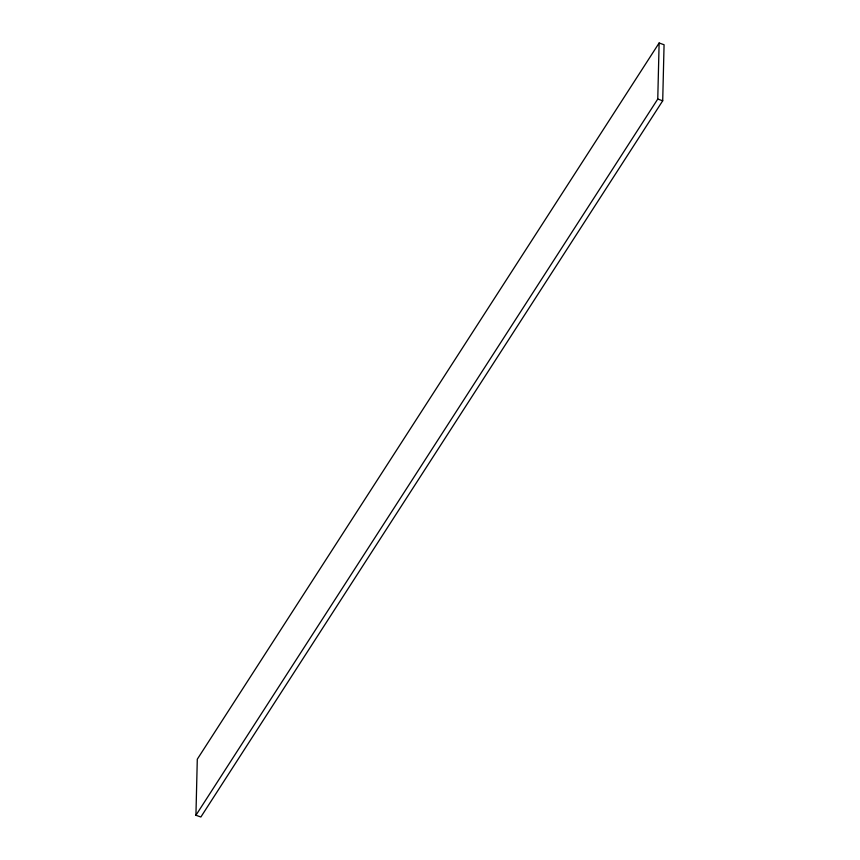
<?xml version="1.0" encoding="UTF-8"?>
<svg xmlns="http://www.w3.org/2000/svg" width="860" height="860" viewBox="0 0 860 860"><rect width="100%" height="100%" fill="white"/><g stroke="black" fill="none" stroke-linecap="round" stroke-linejoin="round"><path stroke-width="1.29" d="M195.929 815.258L197.295 759.208L659.125 43L664.071 44.741L662.705 100.792L200.875 817L195.929 815.258L657.76 99.05L659.125 43M657.76 99.05L662.705 100.792"/></g></svg>
